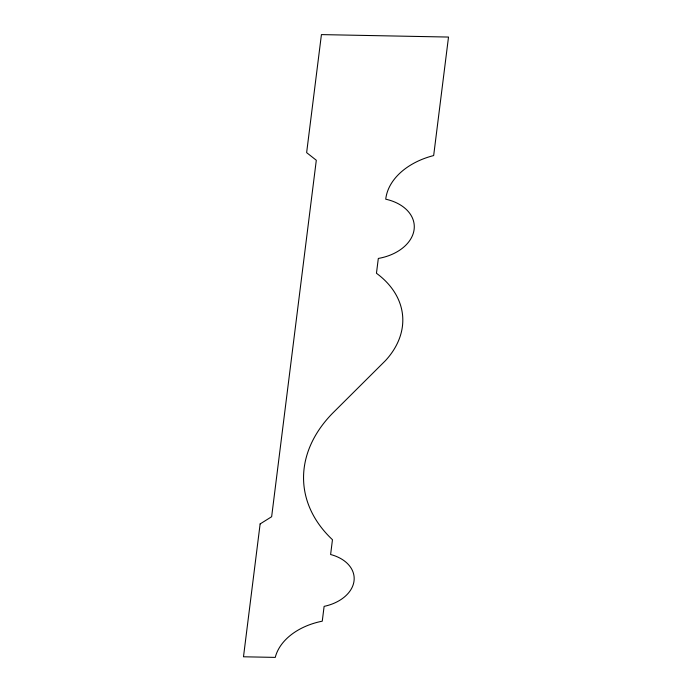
<?xml version="1.0" encoding="UTF-8"?>
<svg xmlns="http://www.w3.org/2000/svg" width="692" height="692" viewBox="0 0 692 692"><rect width="100%" height="100%" fill="white"/><g stroke="black" fill="none" stroke-linecap="round" stroke-linejoin="round"><path stroke-width="1.04" d="M260.131 523.931L243.489 656.786L275.26 657.4A61.501 42.644 -4.6 0 1 322.264 621.182L324.115 606.365A39.314 27.256 -4.6 0 0 354.027 580.96A39.314 27.256 -4.6 0 0 330.612 554.517L332.463 539.708A157.309 109.076 -4.6 0 1 332.35 413.479L385.461 360.627A103.316 71.639 -4.6 0 0 376.457 273.262L378.316 258.445A44.253 30.682 -4.6 0 0 414.119 229.441A44.253 30.682 -4.6 0 0 385.738 199.192A68.223 47.307 -4.6 0 1 433.668 155.562L448.511 37.057L321.425 34.6L306.634 152.638L316.305 160.25L271.645 516.725L260.131 523.931"/></g></svg>
